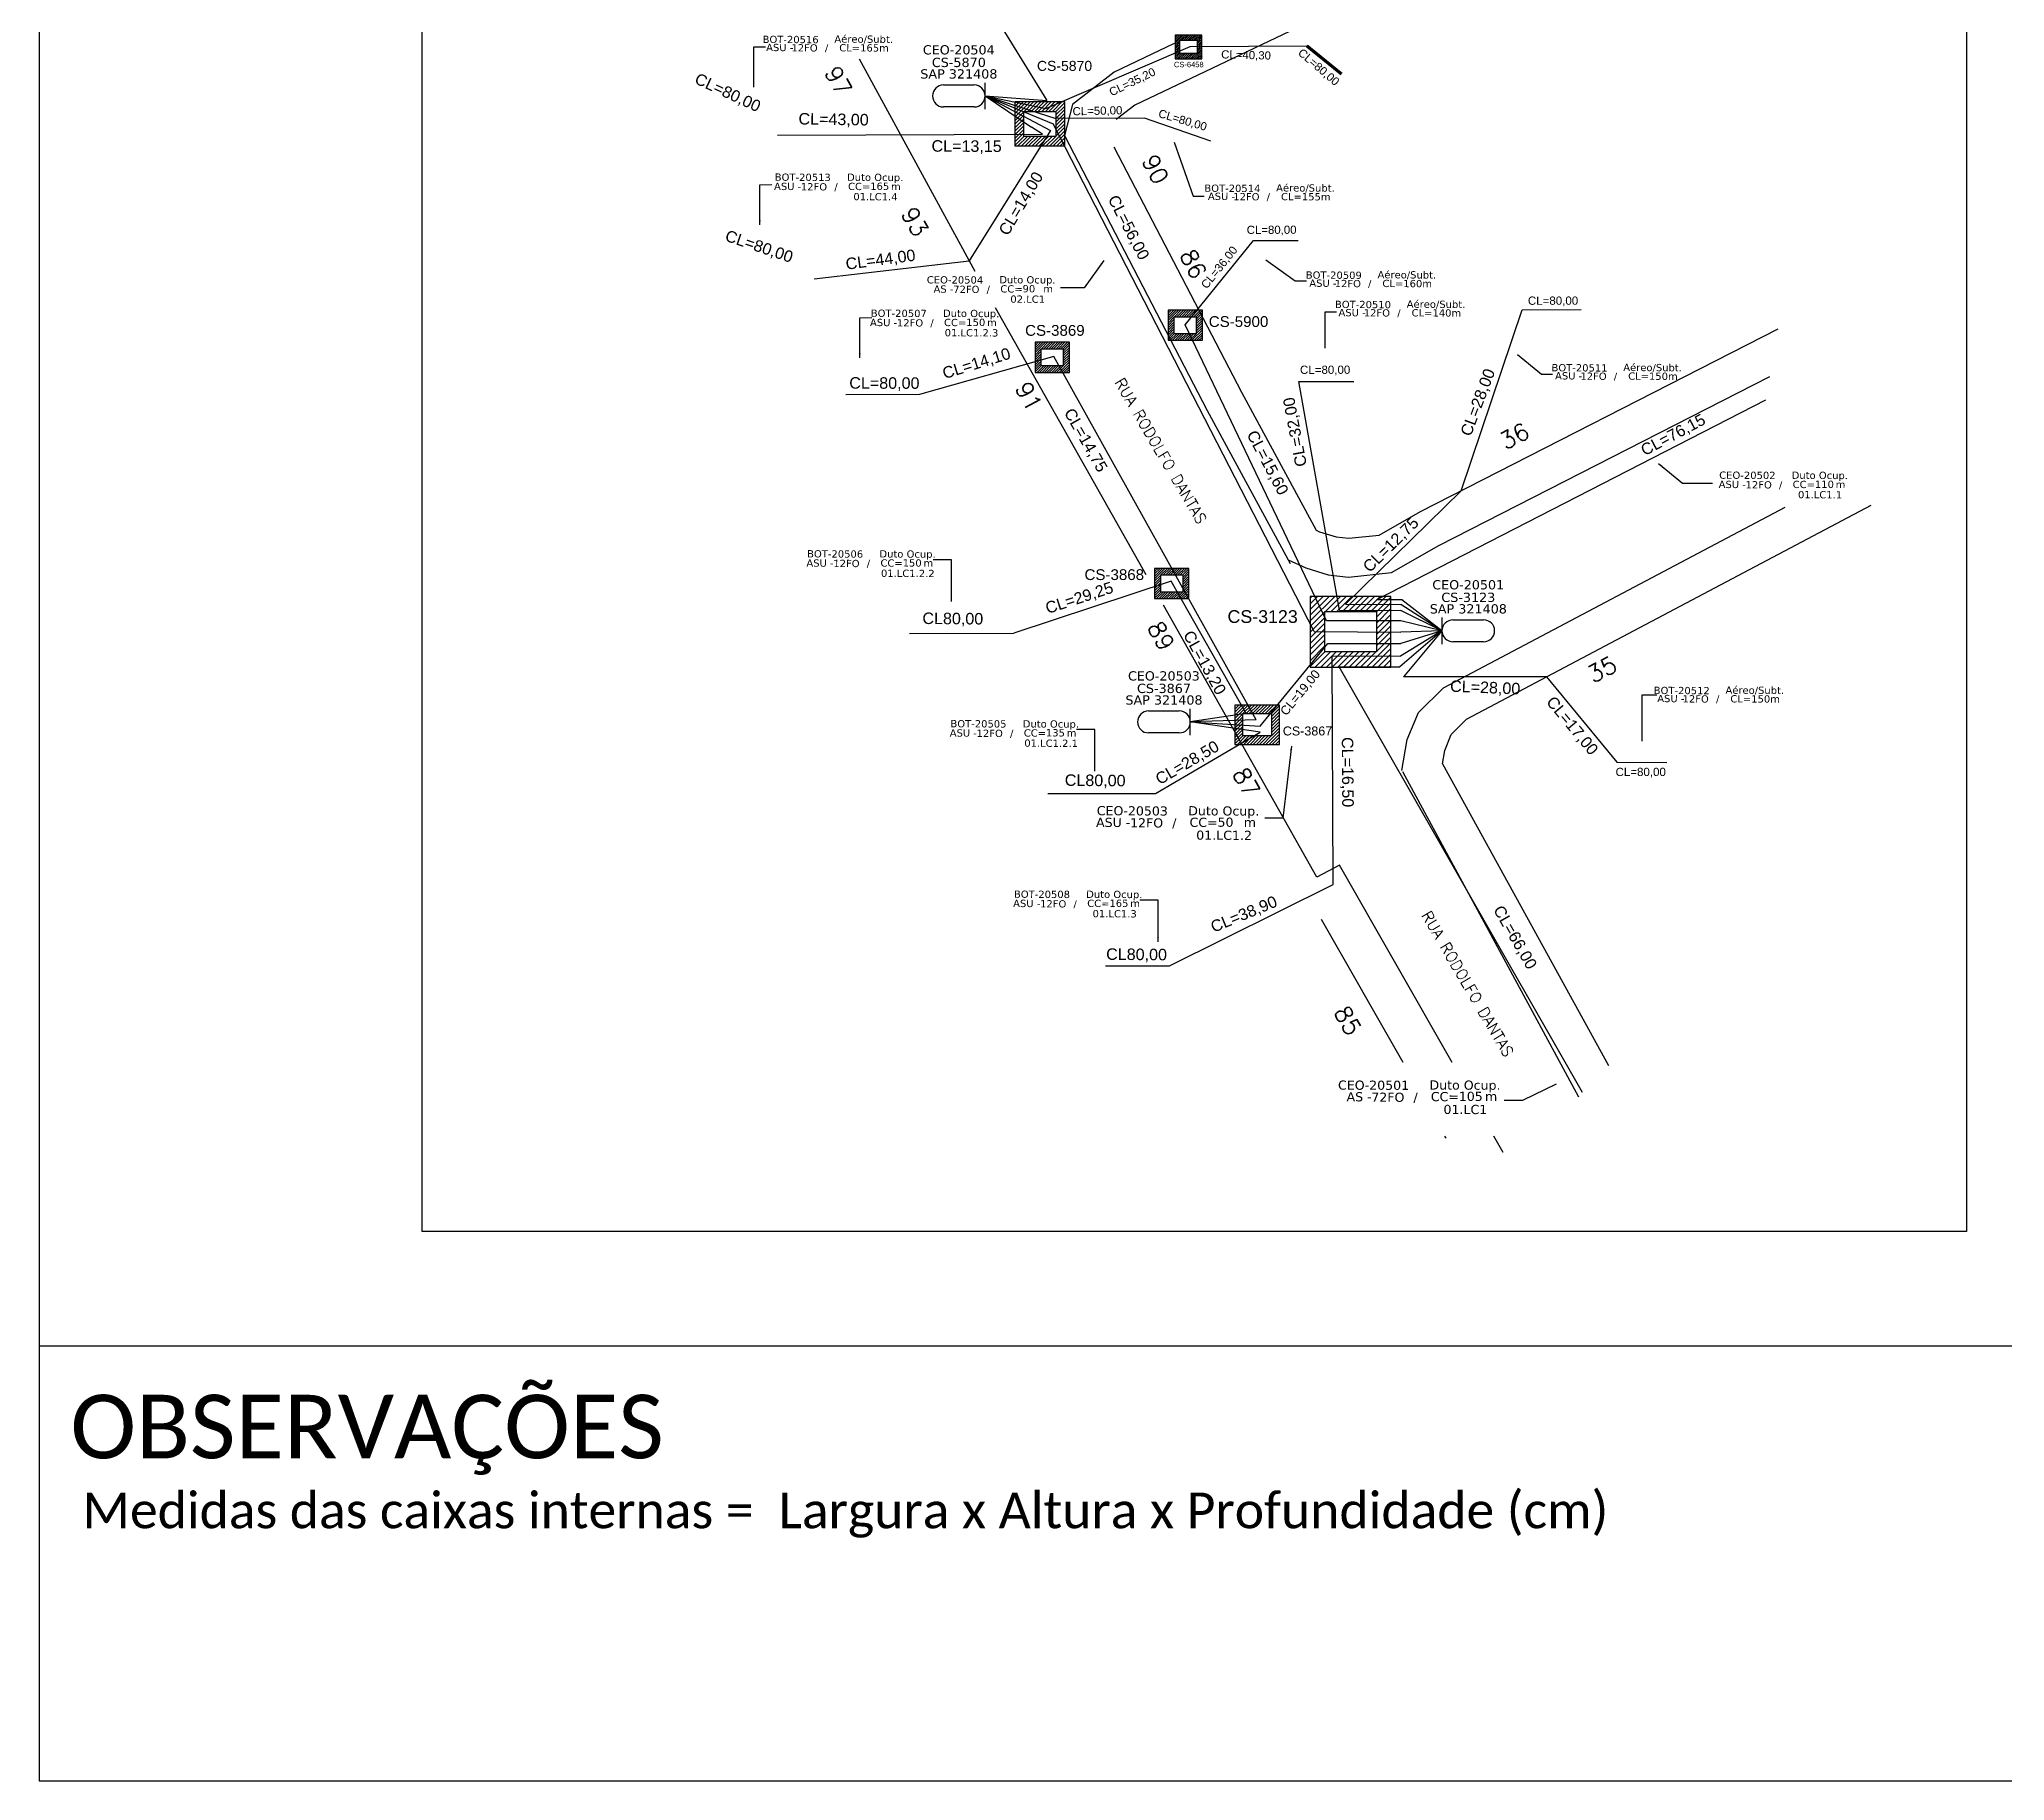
# Model space of a CAD drawing. Extents: x -89 to 749, y 705 to 1299.
# Drawn here: x -89.3 to 131, y 705 to 900.3 of the extents above; entities that cross this region are included whole.
import ezdxf
from ezdxf.enums import TextEntityAlignment as Align

# ---------------------------------------------------------------- set-up
doc = ezdxf.new("R2010")
doc.units = 0
for name, color, linetype in [('10.1-Caixas Subterrâneas', 5, 'Continuous'), ('20.4-CEOS', 1, 'Continuous'), ('20.5-CEO', 1, 'Continuous'), ('CAP a instalar', 1, 'Continuous'), ('label_cabos', 7, 'Continuous'), ('Legenda', 1, 'Continuous'), ('METRAGEM', 92, 'Continuous'), ('ml', 1, 'Continuous'), ('MUB', 252, 'Continuous')]:
    doc.layers.add(name, color=color, linetype=linetype)
doc.layers.add('EXTRA', color=50, linetype='Continuous', plot=False)
doc.styles.add('ARIAL', font='arial.ttf')
doc.styles.add('ROMANS', font='romans')
doc.styles.add('siredit', font='verdana.ttf')
doc.styles.get("Standard").update_dxf_attribs({"font": 'arial.ttf'})
doc.styles.add('WMF-Calibri0', font='calibri.ttf')
doc.linetypes.add('FENCELINE1', pattern='A,0.25,-0.1,[133,ltypeshp.shx,S=0.1,R=0,X=-0.1,Y=0],-0.1,1', length=1.45)
doc.dimstyles.get("Standard").update_dxf_attribs({"dimtxt": 0.18, "dimasz": 0.18, "dimexe": 0.18, "dimexo": 0.0625, "dimgap": 0.09, "dimtad": 0, "dimtih": 1, "dimtoh": 1, "dimdec": 4, "dimzin": 0, "dimdsep": 46, "dimtxsty": 'Standard', "dimcen": 0.09, "dimadec": 0, "dimazin": 0, "dimtfac": 1, "dimtdec": 4, "dimtofl": 0, "dimtmove": 0, "dimatfit": 3, "dimfxl": 1, "dimtolj": 1, "dimtzin": 0, "dimarcsym": 0})

# ---------------------------------------------------------------- blocks, each defined once
blk = doc.blocks.new('*X58')
at = {"color": 0, "linetype": 'Continuous'}
for p, q in [((-1.25, 0.34099), (-0.49099, 1.1)), ((-1.25, 0.517767), (-0.667767, 1.1)), ((-1.25, 0.694544), (-0.844544, 1.1)), ((-1.25, 0.87132), (-1.02132, 1.1)), ((-1.25, 1.048097), (-1.198097, 1.1)), ((-1.25, 0.164214), (-0.8035, 0.610714)), ((-0.789214, 0.625), (-0.314214, 1.1)), ((-0.612437, 0.625), (-0.137437, 1.1)), ((-0.43566, 0.625), (0.03934, 1.1)), ((-0.258883, 0.625), (0.216117, 1.1)), ((-0.082107, 0.625), (0.392893, 1.1)), ((0.09467, 0.625), (0.56967, 1.1)), ((0.271447, 0.625), (0.746447, 1.1)), ((0.448223, 0.625), (0.923223, 1.1)), ((0.625, 0.625), (1.1, 1.1)), ((0.801777, 0.625), (1.25, 1.073223)), ((0.8035, 0.449947), (1.25, 0.896447)), ((0.8035, 0.27317), (1.25, 0.71967)), ((-1.25, -0.012563), (-0.8035, 0.433937)), ((-1.25, -0.18934), (-0.8035, 0.25716)), ((-1.25, -0.366117), (-0.8035, 0.080383)), ((0.8035, 0.096393), (1.25, 0.542893)), ((0.8035, -0.080383), (1.25, 0.366117)), ((0.8035, -0.25716), (1.25, 0.18934)), ((0.8035, -0.433937), (1.25, 0.012563)), ((-1.25, -0.542893), (-0.8035, -0.096393)), ((-1.25, -0.71967), (-0.8035, -0.27317)), ((-1.25, -0.896447), (-0.8035, -0.449947)), ((0.49099, -1.1), (1.25, -0.34099)), ((0.667767, -1.1), (1.25, -0.517767)), ((0.8035, -0.610714), (1.25, -0.164214)), ((-1.25, -1.073223), (-0.801777, -0.625)), ((-1.1, -1.1), (-0.625, -0.625)), ((-0.923223, -1.1), (-0.448223, -0.625)), ((-0.746447, -1.1), (-0.271447, -0.625)), ((-0.56967, -1.1), (-0.09467, -0.625)), ((-0.392893, -1.1), (0.082107, -0.625)), ((-0.216117, -1.1), (0.258883, -0.625)), ((-0.03934, -1.1), (0.43566, -0.625)), ((0.137437, -1.1), (0.612437, -0.625)), ((0.314214, -1.1), (0.789214, -0.625)), ((0.844544, -1.1), (1.25, -0.694544)), ((1.02132, -1.1), (1.25, -0.87132)), ((1.198097, -1.1), (1.25, -1.048097))]:
    blk.add_line(p, q, dxfattribs=at)
blk = doc.blocks.new('MANHOLE_MQ')
at = {"color": 0, "linetype": 'Continuous'}
for p, q in [((0.00000623, 0.00000569), (-0.00000627, 0.00000569)), ((-0.00000627, 0.00000569), (-0.00000627, -0.00000531)), ((-0.00000404, 0.00000331), (0.00000399, 0.00000331)), ((-0.00000404, -0.00000294), (-0.00000404, 0.00000331)), ((0.00000399, 0.00000331), (0.00000399, -0.00000294)), ((0.00000623, -0.00000531), (0.00000623, 0.00000569)), ((0.00000399, -0.00000294), (-0.00000404, -0.00000294)), ((0.00000399, -0.00000294), (0.00000399, -0.00000294)), ((-0.00000627, -0.00000531), (0.00000623, -0.00000531))]:
    blk.add_line(p, q, dxfattribs=at)
at = {"color": 0, "linetype": 'Continuous', "xscale": 5e-06, "yscale": 5e-06, "zscale": 1e-05}
blk.add_blockref('*X58', (-0.00000002, 0.00000019), dxfattribs=at)
blk = doc.blocks.new('LEGENDA DOS CABOS')
at = {"layer": 'EXTRA', "color": 0, "style": 'siredit'}
for tag, p in [('ID', (4.6, 0.97)), ('XX', (9.03, 0.97))]:
    blk.add_attdef(tag, text='', height=0.48, rotation=359.69, dxfattribs=at).set_placement(p, align=Align.MIDDLE_CENTER)
at = {"layer": 'Legenda', "color": 0, "style": 'siredit'}
for tag, p in [('TIPO_CABO', (1.31, 0)), ('CABO', (4.69, -0.05)), ('/', (6.81, -0.05)), ('METROS', (10.03, -0.05))]:
    blk.add_attdef(tag, text='', height=0.8, rotation=359.69, dxfattribs=at).set_placement(p, align=Align.MIDDLE_CENTER)
blk = doc.blocks.new('Inst CB DT OCUP CFOA-SM-ASU-120-S-12')
at = {"layer": 'label_cabos', "color": 0, "style": 'siredit'}
for tag, flags, p in [('ID_ATIVIDADE', 3, (1.31, 2.67)), ('FATOR', 1, (11.56, 2.55))]:
    blk.add_attdef(tag, text='', height=1, rotation=359.69, dxfattribs=dict(at, flags=flags)).set_placement(p, align=Align.MIDDLE_CENTER)
for tag, p in [('TIPO_CABO', (1.26, 0)), ('DESTINO_CABO', (3.13, 1.26)), ('CABO', (4.69, -0.05)), ('/', (7.71, -0.05)), ('LANCE', (10.91, 0)), ('TIPO_CABO', (13.11, 1.24)), ('UND', (15.96, 0)), ('FID', (13.15, -1.41))]:
    blk.add_attdef(tag, text='', height=1, rotation=359.69, dxfattribs=at).set_placement(p, align=Align.MIDDLE_CENTER)
blk.add_attdef('QTDE', (12.43, -0.47), '', height=1, rotation=359.69, dxfattribs=at)
blk = doc.blocks.new('Inst CB DT OCUP CFOA-SM-AS-80-TS-72')
at = {"layer": 'label_cabos', "color": 0, "style": 'siredit'}
for tag, flags, p in [('ID_ATIVIDADE', 3, (1.31, 2.67)), ('FATOR', 1, (11.56, 2.55))]:
    blk.add_attdef(tag, text='', height=1, rotation=359.69, dxfattribs=dict(at, flags=flags)).set_placement(p, align=Align.MIDDLE_CENTER)
for tag, p in [('TIPO_CABO', (1.76, 0)), ('DESTINO_CABO', (3.13, 1.26)), ('CABO', (4.69, -0.05)), ('/', (7.71, -0.05)), ('LANCE', (10.91, 0)), ('TIPO_CABO', (13.11, 1.24)), ('UND', (15.96, 0)), ('FID', (13.15, -1.41))]:
    blk.add_attdef(tag, text='', height=1, rotation=359.69, dxfattribs=at).set_placement(p, align=Align.MIDDLE_CENTER)
blk.add_attdef('QTDE', (12.43, -0.47), '', height=1, rotation=359.69, dxfattribs=at)

msp = doc.modelspace()

# ---------------------------------------------------------------- linework, layer by layer
msp.add_lwpolyline([(-89.32, 705.02), (749.25, 705.02), (749.25, 1299.02), (-89.32, 1299.02), (-89.32, 705.02)])
at = {"color": 7}
msp.add_lwpolyline([(-46.39, 972.95), (126.75, 972.95), (126.75, 766.61), (-46.39, 766.61)], close=True, dxfattribs=at)
msp.add_lwpolyline([(-89.24, 753.78), (237.71, 753.78)], dxfattribs=at)
at = {"layer": '20.5-CEO', "color": 7}
for p, q in [((12.06, 895.19), (15.5, 895.19)), ((15.5, 892.73), (12.06, 892.73)), ((69.18, 835.2), (72.62, 835.2)), ((72.62, 832.75), (69.18, 832.75)), ((35.05, 824.99), (38.5, 824.99)), ((38.5, 822.53), (35.05, 822.53))]:
    msp.add_line(p, q, dxfattribs=at)
for points in [[(16.73, 892.48), (16.73, 895.44)], [(67.95, 835.46), (67.95, 832.49)], [(39.73, 822.27), (39.73, 825.24)]]:
    msp.add_lwpolyline(points, dxfattribs=at)
for centre, start, end in [((12.06, 893.96), 90, 270), ((15.5, 893.96), 270, 90), ((69.18, 833.98), 90, 270), ((72.62, 833.98), 270, 90), ((35.05, 823.76), 90, 270), ((38.5, 823.76), 270, 90)]:
    msp.add_arc(centre, 1.23, start, end, dxfattribs=at)
at = {"layer": 'CAP a instalar', "color": 7, "linetype": 'FENCELINE1', "ltscale": 5}
for points in [[(8.2, 918.53), (23.64, 893.46)], [(16.73, 893.96), (24.35, 890.84)], [(16.73, 893.96), (24.06, 890.09)], [(16.73, 893.96), (23.64, 893.46)], [(53.63, 833.89), (24.35, 890.84)], [(24.06, 890.09), (14.93, 875.46)], [(-2.45, 873.43), (14.93, 875.46)], [(24.43, 864.74), (9.36, 860.46)], [(47.13, 824), (24.43, 864.74)], [(9.36, 860.46), (1.12, 860.43)], [(60.66, 837.49), (104.26, 859.87)], [(45.99, 824.71), (37.59, 839.53), (19.93, 833.7)], [(60.66, 837.49), (63.51, 837.49)], [(67.95, 833.98), (63.45, 837.46)], [(8.24, 833.68), (19.93, 833.7), (19.93, 833.7)], [(53.63, 833.89), (63.34, 833.82)], [(67.95, 833.98), (63.23, 829.92)], [(67.95, 833.98), (63.29, 831.15)], [(67.95, 833.98), (63.34, 833.82)], [(67.95, 833.98), (63.34, 832.56)], [(37.41, 796.41), (55.74, 805.51), (55.65, 831.18)], [(39.73, 823.76), (47.58, 823.29), (55.14, 832.54)], [(55.14, 832.54), (63.34, 832.56)], [(55.65, 831.18), (63.29, 831.15)], [(83.72, 782.19), (56.43, 829.92)], [(56.43, 829.92), (63.23, 829.92)], [(63.23, 829.92), (63.23, 829.92)], [(45.99, 824.71), (39.73, 823.76)], [(35.83, 815.73), (47.58, 822.6)], [(47.13, 824), (39.73, 823.76)], [(47.58, 822.6), (39.73, 823.76)], [(23.76, 815.73), (35.83, 815.73)], [(30.21, 796.4), (37.41, 796.41)]]:
    msp.add_lwpolyline(points, dxfattribs=at)
at = {"layer": 'CAP a instalar', "color": 251, "linetype": 'FENCELINE1', "ltscale": 5}
for points in [[(23.53, 892.56), (39.71, 899.52), (52.79, 899.58)], [(16.73, 893.96), (21.94, 890.44)], [(16.73, 893.96), (23.53, 892.56)], [(16.73, 893.96), (24.67, 891.43)], [(-6.57, 889.55), (-6.57, 889.55), (23.16, 889.66), (21.94, 890.44)], [(42.04, 888.9), (34.59, 891.48), (24.67, 891.43)], [(39.16, 868.3), (46.8, 877.73), (51.83, 877.73)], [(55, 835.08), (39.16, 868.3)], [(57.14, 836.95), (70.11, 849.69), (76.95, 869.97)], [(76.95, 869.97), (83.54, 870)], [(56.45, 836.28), (51.91, 861.93), (58.06, 861.94)], [(56.45, 836.28), (63.35, 836.26)], [(57.14, 836.95), (63.35, 836.94)], [(67.95, 833.98), (63.35, 836.94)], [(67.95, 833.98), (63.35, 836.26)], [(63.34, 835.08), (55, 835.08)], [(67.95, 833.98), (63.34, 835.08)], [(67.95, 833.98), (63.63, 828.82)], [(79.68, 828.82), (63.63, 828.82)], [(79.68, 828.82), (87.55, 819.23)], [(87.55, 819.23), (93.15, 819.22)]]:
    msp.add_lwpolyline(points, dxfattribs=at)
at = {"layer": 'CAP a instalar', "color": 251, "linetype": 'FENCELINE1', "ltscale": 5, "const_width": 0.359}
for points in [[(52.79, 899.58), (56.69, 896.41)], [(-6.57, 889.55), (-6.57, 889.55)]]:
    msp.add_lwpolyline(points, dxfattribs=at)
at = {"layer": 'CAP a instalar', "linetype": 'FENCELINE1', "ltscale": 5, "const_width": 0.428}
for points in [[(22.96, 890.79), (22.96, 890.79)], [(63.63, 828.82), (63.63, 828.82)], [(47.58, 822.6), (47.58, 822.6)], [(47.58, 822.6), (47.58, 822.6)], [(47.58, 823.29), (47.58, 823.29)], [(47.81, 822.04), (47.81, 822.04)]]:
    msp.add_lwpolyline(points, dxfattribs=at)
at = {"layer": 'MUB'}
for points in [[(87.97, 918.91), (33.5, 892.93), (31.42, 891.3)], [(37.93, 899.84), (31.21, 896.63), (26.54, 892.99), (25.62, 889.54), (41.63, 858.7), (50.91, 841.54)], [(15.61, 874.26), (2.64, 898.07)], [(31.17, 888.25), (45.46, 860.73), (53.83, 845.25)], [(34.79, 840.27), (17.9, 870.2)], [(53.83, 845.25), (54.2, 845.08), (56.07, 844.51), (57.49, 844.35), (60.92, 844.72), (65.55, 847.36), (105.65, 867.84)], [(50.7, 841.92), (52.67, 841.02), (55.2, 840.25), (57.47, 840), (62.28, 840.51), (67.61, 843.55), (104.72, 862.5)], [(63.46, 818.31), (64.06, 821.77), (65.32, 824.81), (68.1, 827.59), (106.41, 847.86)], [(67.99, 819.06), (68.25, 820.56), (68.99, 822.35), (70.7, 824.07), (116.08, 848.08)], [(53.93, 806.35), (36.72, 836.84)], [(63.53, 818.21), (83.26, 781.7)], [(67.99, 819.06), (86.61, 785.24)], [(69.08, 785.56), (56.47, 807.68), (53.93, 806.35)], [(63.59, 785.56), (54.44, 801.61)], [(68.41, 777.09), (68.28, 777.31)], [(74.82, 775.47), (73.77, 777.31)]]:
    msp.add_lwpolyline(points, dxfattribs=at)

# ---------------------------------------------------------------- block references
at = {"layer": '10.1-Caixas Subterrâneas', "color": 30, "rotation": 180.000000000063}
for p, xscale, yscale, zscale in [((39.53, 899.5), 241009.822016819, 241009.822016819, 241009.822016819), ((22.86, 890.9), 447933.9930964279, 447933.9930964279, 447933.9930964279), ((39.16, 868.3), 307217.0757894485, 307217.0757894485, 307217.0757894485), ((24.25, 864.71), 307217.0757894485, 307217.0757894485, 307217.0757894485), ((37.64, 839.34), 307217.0757894485, 307217.0757894485, 307217.0757894485), ((57.68, 834), 722274.1636363453, 722274.1636363453, 722274.1636363453), ((47.21, 823.52), 401929.1926723663, 401929.1926723663, 401929.1926723663)]:
    msp.add_blockref('MANHOLE_MQ', p, dxfattribs=dict(at, xscale=xscale, yscale=yscale, zscale=zscale))
at = {"layer": 'label_cabos', "color": 0, "lineweight": 0}
ref = msp.add_blockref('LEGENDA DOS CABOS', (-8.53, 898.97), dxfattribs=dict(at, xscale=0.8137220901862867, yscale=0.8137220901862867, zscale=1.027079087278381))
ref.add_attrib('ID', 'BOT-20516', dxfattribs={"color": 0, "height": 0.814, "rotation": 359.69, "style": 'siredit'}).set_placement((-5.08, 900.29), align=Align.MIDDLE_CENTER)
ref.add_attrib('CABO', '12FO', dxfattribs={"color": 0, "height": 0.814, "rotation": 359.69, "style": 'siredit'}).set_placement((-3.52, 899.35), align=Align.MIDDLE_CENTER)
ref.add_attrib('METROS', 'CL=165m', dxfattribs={"color": 0, "height": 0.814, "rotation": 359.69, "style": 'siredit'}).set_placement((3.15, 899.35), align=Align.MIDDLE_CENTER)
ref.add_attrib('XX', 'Aéreo/Subt.', dxfattribs={"color": 0, "height": 0.8137, "rotation": 359.69, "style": 'siredit'}).set_placement((3.11, 900.33), align=Align.MIDDLE_CENTER)
ref.add_attrib('/', '/', dxfattribs={"color": 0, "height": 0.814, "rotation": 359.69, "style": 'siredit'}).set_placement((-1.05, 899.35), align=Align.MIDDLE_CENTER)
ref.add_attrib('TIPO_CABO', 'ASU -', dxfattribs={"color": 0, "height": 0.814, "rotation": 359.69, "style": 'siredit'}).set_placement((-6.3, 899.39), align=Align.MIDDLE_CENTER)
ref = msp.add_blockref('Inst CB DT OCUP CFOA-SM-ASU-120-S-12', (-6.27, 883.81), dxfattribs=dict(at, xscale=0.8137220901862867, yscale=0.8137220901862867, zscale=0.8137220901862867))
ref.add_attrib('DESTINO_CABO', 'BOT-20513', dxfattribs={"color": 0, "height": 0.814, "rotation": 359.69, "style": 'siredit'}).set_placement((-3.72, 884.84), align=Align.MIDDLE_CENTER)
ref.add_attrib('CABO', '12FO', dxfattribs={"color": 0, "height": 0.814, "rotation": 359.69, "style": 'siredit'}).set_placement((-2.46, 883.77), align=Align.MIDDLE_CENTER)
ref.add_attrib('TIPO_CABO', 'Duto Ocup.', dxfattribs={"color": 0, "height": 0.814, "rotation": 359.69, "style": 'siredit'}).set_placement((4.4, 884.83), align=Align.MIDDLE_CENTER)
ref.add_attrib('/', '/', dxfattribs={"color": 0, "height": 0.814, "rotation": 359.69, "style": 'siredit'}).set_placement((0.01, 883.77), align=Align.MIDDLE_CENTER)
ref.add_attrib('TIPO_CABO', 'ASU - ', dxfattribs={"color": 0, "height": 0.814, "rotation": 359.69, "style": 'siredit'}).set_placement((-5.24, 883.81), align=Align.MIDDLE_CENTER)
ref.add_attrib('FID', '01.LC1.4', dxfattribs={"color": 0, "height": 0.814, "rotation": 359.69, "style": 'siredit'}).set_placement((4.43, 882.66), align=Align.MIDDLE_CENTER)
ref.add_attrib('LANCE', 'CC=', dxfattribs={"color": 0, "height": 0.814, "rotation": 359.69, "style": 'siredit'}).set_placement((2.61, 883.81), align=Align.MIDDLE_CENTER)
ref.add_attrib('QTDE', '165', (3.84, 883.43), dxfattribs={"color": 0, "height": 0.814, "rotation": 359.69, "style": 'siredit'})
ref.add_attrib('UND', 'm', dxfattribs={"color": 0, "height": 0.814, "rotation": 359.69, "style": 'siredit'}).set_placement((6.72, 883.81), align=Align.MIDDLE_CENTER)
ref = msp.add_blockref('LEGENDA DOS CABOS', (41, 882.28), dxfattribs=dict(at, xscale=0.8137220901862867, yscale=0.8137220901862867, zscale=1.027079087278381))
ref.add_attrib('ID', 'BOT-20514', dxfattribs={"color": 0, "height": 0.814, "rotation": 359.69, "style": 'siredit'}).set_placement((44.45, 883.6), align=Align.MIDDLE_CENTER)
ref.add_attrib('CABO', '12FO', dxfattribs={"color": 0, "height": 0.814, "rotation": 359.69, "style": 'siredit'}).set_placement((46.02, 882.66), align=Align.MIDDLE_CENTER)
ref.add_attrib('METROS', 'CL=155m', dxfattribs={"color": 0, "height": 0.814, "rotation": 359.69, "style": 'siredit'}).set_placement((52.68, 882.66), align=Align.MIDDLE_CENTER)
ref.add_attrib('XX', 'Aéreo/Subt.', dxfattribs={"color": 0, "height": 0.8137, "rotation": 359.69, "style": 'siredit'}).set_placement((52.64, 883.64), align=Align.MIDDLE_CENTER)
ref.add_attrib('/', '/', dxfattribs={"color": 0, "height": 0.814, "rotation": 359.69, "style": 'siredit'}).set_placement((48.48, 882.66), align=Align.MIDDLE_CENTER)
ref.add_attrib('TIPO_CABO', 'ASU -', dxfattribs={"color": 0, "height": 0.814, "rotation": 359.69, "style": 'siredit'}).set_placement((43.23, 882.7), align=Align.MIDDLE_CENTER)
at = {"layer": 'label_cabos'}
ref = msp.add_blockref('Inst CB DT OCUP CFOA-SM-AS-80-TS-72', (10.8, 872.3), dxfattribs=dict(at, xscale=0.8137220901862873, yscale=0.8137220901862868, zscale=2.989851016321903, rotation=0.1315642785740553))
ref.add_attrib('DESTINO_CABO', 'CEO-20504', dxfattribs={"color": 0, "height": 0.814, "rotation": 359.8216, "style": 'siredit'}).set_placement((13.35, 873.33), align=Align.MIDDLE_CENTER)
ref.add_attrib('CABO', '72FO', dxfattribs={"color": 0, "height": 0.814, "rotation": 359.8216, "style": 'siredit'}).set_placement((14.62, 872.27), align=Align.MIDDLE_CENTER)
ref.add_attrib('TIPO_CABO', 'Duto Ocup.', dxfattribs={"color": 0, "height": 0.814, "rotation": 359.8216, "style": 'siredit'}).set_placement((21.47, 873.34), align=Align.MIDDLE_CENTER)
ref.add_attrib('/', '/', dxfattribs={"color": 0, "height": 0.814, "rotation": 359.8216, "style": 'siredit'}).set_placement((17.08, 872.27), align=Align.MIDDLE_CENTER)
ref.add_attrib('TIPO_CABO', 'AS - ', dxfattribs={"color": 0, "height": 0.814, "rotation": 359.8216, "style": 'siredit'}).set_placement((12.24, 872.3), align=Align.MIDDLE_CENTER)
ref.add_attrib('FID', '02.LC1', dxfattribs={"color": 0, "height": 0.814, "rotation": 359.8216, "style": 'siredit'}).set_placement((21.5, 871.17), align=Align.MIDDLE_CENTER)
ref.add_attrib('LANCE', 'CC=', dxfattribs={"color": 0, "height": 0.814, "rotation": 359.8216, "style": 'siredit'}).set_placement((19.68, 872.32), align=Align.MIDDLE_CENTER)
ref.add_attrib('QTDE', '90', (20.92, 871.94), dxfattribs={"color": 0, "height": 0.814, "rotation": 359.8216, "style": 'siredit'})
ref.add_attrib('UND', 'm', dxfattribs={"color": 0, "height": 0.814, "rotation": 359.8216, "style": 'siredit'}).set_placement((23.79, 872.33), align=Align.MIDDLE_CENTER)
at = {"layer": 'label_cabos', "color": 0, "lineweight": 0}
ref = msp.add_blockref('LEGENDA DOS CABOS', (52.37, 872.54), dxfattribs=dict(at, xscale=0.8137220901862867, yscale=0.8137220901862867, zscale=1.027079087278381))
ref.add_attrib('ID', 'BOT-20509', dxfattribs={"color": 0, "height": 0.814, "rotation": 359.69, "style": 'siredit'}).set_placement((55.82, 873.86), align=Align.MIDDLE_CENTER)
ref.add_attrib('CABO', '12FO', dxfattribs={"color": 0, "height": 0.814, "rotation": 359.69, "style": 'siredit'}).set_placement((57.39, 872.92), align=Align.MIDDLE_CENTER)
ref.add_attrib('METROS', 'CL=160m', dxfattribs={"color": 0, "height": 0.814, "rotation": 359.69, "style": 'siredit'}).set_placement((64.05, 872.92), align=Align.MIDDLE_CENTER)
ref.add_attrib('XX', 'Aéreo/Subt.', dxfattribs={"color": 0, "height": 0.8137, "rotation": 359.69, "style": 'siredit'}).set_placement((64.01, 873.9), align=Align.MIDDLE_CENTER)
ref.add_attrib('/', '/', dxfattribs={"color": 0, "height": 0.814, "rotation": 359.69, "style": 'siredit'}).set_placement((59.85, 872.92), align=Align.MIDDLE_CENTER)
ref.add_attrib('TIPO_CABO', 'ASU -', dxfattribs={"color": 0, "height": 0.814, "rotation": 359.69, "style": 'siredit'}).set_placement((54.6, 872.96), align=Align.MIDDLE_CENTER)
ref = msp.add_blockref('LEGENDA DOS CABOS', (55.64, 869.24), dxfattribs=dict(at, xscale=0.8137220901862867, yscale=0.8137220901862867, zscale=1.027079087278381))
ref.add_attrib('ID', 'BOT-20510', dxfattribs={"color": 0, "height": 0.814, "rotation": 359.69, "style": 'siredit'}).set_placement((59.09, 870.57), align=Align.MIDDLE_CENTER)
ref.add_attrib('CABO', '12FO', dxfattribs={"color": 0, "height": 0.814, "rotation": 359.69, "style": 'siredit'}).set_placement((60.65, 869.63), align=Align.MIDDLE_CENTER)
ref.add_attrib('METROS', 'CL=140m', dxfattribs={"color": 0, "height": 0.814, "rotation": 359.69, "style": 'siredit'}).set_placement((67.32, 869.63), align=Align.MIDDLE_CENTER)
ref.add_attrib('XX', 'Aéreo/Subt.', dxfattribs={"color": 0, "height": 0.8137, "rotation": 359.69, "style": 'siredit'}).set_placement((67.28, 870.6), align=Align.MIDDLE_CENTER)
ref.add_attrib('/', '/', dxfattribs={"color": 0, "height": 0.814, "rotation": 359.69, "style": 'siredit'}).set_placement((63.12, 869.63), align=Align.MIDDLE_CENTER)
ref.add_attrib('TIPO_CABO', 'ASU -', dxfattribs={"color": 0, "height": 0.814, "rotation": 359.69, "style": 'siredit'}).set_placement((57.87, 869.66), align=Align.MIDDLE_CENTER)
ref = msp.add_blockref('Inst CB DT OCUP CFOA-SM-ASU-120-S-12', (4.5, 868.55), dxfattribs=dict(at, xscale=0.8137220901862867, yscale=0.8137220901862867, zscale=0.8137220901862867))
ref.add_attrib('DESTINO_CABO', 'BOT-20507', dxfattribs={"color": 0, "height": 0.814, "rotation": 359.69, "style": 'siredit'}).set_placement((7.05, 869.58), align=Align.MIDDLE_CENTER)
ref.add_attrib('CABO', '12FO', dxfattribs={"color": 0, "height": 0.814, "rotation": 359.69, "style": 'siredit'}).set_placement((8.31, 868.51), align=Align.MIDDLE_CENTER)
ref.add_attrib('TIPO_CABO', 'Duto Ocup.', dxfattribs={"color": 0, "height": 0.814, "rotation": 359.69, "style": 'siredit'}).set_placement((15.16, 869.57), align=Align.MIDDLE_CENTER)
ref.add_attrib('/', '/', dxfattribs={"color": 0, "height": 0.814, "rotation": 359.69, "style": 'siredit'}).set_placement((10.77, 868.51), align=Align.MIDDLE_CENTER)
ref.add_attrib('TIPO_CABO', 'ASU - ', dxfattribs={"color": 0, "height": 0.814, "rotation": 359.69, "style": 'siredit'}).set_placement((5.52, 868.55), align=Align.MIDDLE_CENTER)
ref.add_attrib('FID', '01.LC1.2.3', dxfattribs={"color": 0, "height": 0.814, "rotation": 359.69, "style": 'siredit'}).set_placement((15.2, 867.4), align=Align.MIDDLE_CENTER)
ref.add_attrib('LANCE', 'CC=', dxfattribs={"color": 0, "height": 0.814, "rotation": 359.69, "style": 'siredit'}).set_placement((13.37, 868.55), align=Align.MIDDLE_CENTER)
ref.add_attrib('QTDE', '150', (14.61, 868.17), dxfattribs={"color": 0, "height": 0.814, "rotation": 359.69, "style": 'siredit'})
ref.add_attrib('UND', 'm', dxfattribs={"color": 0, "height": 0.814, "rotation": 359.69, "style": 'siredit'}).set_placement((17.49, 868.55), align=Align.MIDDLE_CENTER)
ref = msp.add_blockref('LEGENDA DOS CABOS', (79.92, 862.14), dxfattribs=dict(at, xscale=0.8137220901862867, yscale=0.8137220901862867, zscale=1.027079087278381))
ref.add_attrib('ID', 'BOT-20511', dxfattribs={"color": 0, "height": 0.814, "rotation": 359.69, "style": 'siredit'}).set_placement((83.37, 863.47), align=Align.MIDDLE_CENTER)
ref.add_attrib('CABO', '12FO', dxfattribs={"color": 0, "height": 0.814, "rotation": 359.69, "style": 'siredit'}).set_placement((84.94, 862.53), align=Align.MIDDLE_CENTER)
ref.add_attrib('METROS', 'CL=150m', dxfattribs={"color": 0, "height": 0.814, "rotation": 359.69, "style": 'siredit'}).set_placement((91.6, 862.53), align=Align.MIDDLE_CENTER)
ref.add_attrib('XX', 'Aéreo/Subt.', dxfattribs={"color": 0, "height": 0.8137, "rotation": 359.69, "style": 'siredit'}).set_placement((91.56, 863.5), align=Align.MIDDLE_CENTER)
ref.add_attrib('/', '/', dxfattribs={"color": 0, "height": 0.814, "rotation": 359.69, "style": 'siredit'}).set_placement((87.4, 862.53), align=Align.MIDDLE_CENTER)
ref.add_attrib('TIPO_CABO', 'ASU -', dxfattribs={"color": 0, "height": 0.814, "rotation": 359.69, "style": 'siredit'}).set_placement((82.15, 862.57), align=Align.MIDDLE_CENTER)
ref = msp.add_blockref('Inst CB DT OCUP CFOA-SM-ASU-120-S-12', (99.64, 850.39), dxfattribs=dict(at, xscale=0.8137220901862867, yscale=0.8137220901862867, zscale=1.05305997014143))
ref.add_attrib('DESTINO_CABO', 'CEO-20502', dxfattribs={"color": 0, "height": 0.814, "rotation": 359.69, "style": 'siredit'}).set_placement((102.19, 851.42), align=Align.MIDDLE_CENTER)
ref.add_attrib('CABO', '12FO', dxfattribs={"color": 0, "height": 0.814, "rotation": 359.69, "style": 'siredit'}).set_placement((103.46, 850.35), align=Align.MIDDLE_CENTER)
ref.add_attrib('TIPO_CABO', 'Duto Ocup.', dxfattribs={"color": 0, "height": 0.814, "rotation": 359.69, "style": 'siredit'}).set_placement((110.31, 851.41), align=Align.MIDDLE_CENTER)
ref.add_attrib('/', '/', dxfattribs={"color": 0, "height": 0.814, "rotation": 359.69, "style": 'siredit'}).set_placement((105.92, 850.35), align=Align.MIDDLE_CENTER)
ref.add_attrib('TIPO_CABO', 'ASU - ', dxfattribs={"color": 0, "height": 0.814, "rotation": 359.69, "style": 'siredit'}).set_placement((100.67, 850.39), align=Align.MIDDLE_CENTER)
ref.add_attrib('FID', '01.LC1.1', dxfattribs={"color": 0, "height": 0.814, "rotation": 359.69, "style": 'siredit'}).set_placement((110.34, 849.24), align=Align.MIDDLE_CENTER)
ref.add_attrib('LANCE', 'CC=', dxfattribs={"color": 0, "height": 0.814, "rotation": 359.69, "style": 'siredit'}).set_placement((108.52, 850.39), align=Align.MIDDLE_CENTER)
ref.add_attrib('QTDE', '110', (109.76, 850.01), dxfattribs={"color": 0, "height": 0.814, "rotation": 359.69, "style": 'siredit'})
ref.add_attrib('UND', 'm', dxfattribs={"color": 0, "height": 0.814, "rotation": 359.69, "style": 'siredit'}).set_placement((112.63, 850.39), align=Align.MIDDLE_CENTER)
ref = msp.add_blockref('Inst CB DT OCUP CFOA-SM-ASU-120-S-12', (-2.63, 841.57), dxfattribs=dict(at, xscale=0.8137220901862867, yscale=0.8137220901862867, zscale=0.8137220901862867))
ref.add_attrib('DESTINO_CABO', 'BOT-20506', dxfattribs={"color": 0, "height": 0.814, "rotation": 359.69, "style": 'siredit'}).set_placement((-0.09, 842.6), align=Align.MIDDLE_CENTER)
ref.add_attrib('CABO', '12FO', dxfattribs={"color": 0, "height": 0.814, "rotation": 359.69, "style": 'siredit'}).set_placement((1.18, 841.53), align=Align.MIDDLE_CENTER)
ref.add_attrib('TIPO_CABO', 'Duto Ocup.', dxfattribs={"color": 0, "height": 0.814, "rotation": 359.69, "style": 'siredit'}).set_placement((8.03, 842.59), align=Align.MIDDLE_CENTER)
ref.add_attrib('/', '/', dxfattribs={"color": 0, "height": 0.814, "rotation": 359.69, "style": 'siredit'}).set_placement((3.64, 841.53), align=Align.MIDDLE_CENTER)
ref.add_attrib('TIPO_CABO', 'ASU - ', dxfattribs={"color": 0, "height": 0.814, "rotation": 359.69, "style": 'siredit'}).set_placement((-1.61, 841.57), align=Align.MIDDLE_CENTER)
ref.add_attrib('FID', '01.LC1.2.2', dxfattribs={"color": 0, "height": 0.814, "rotation": 359.69, "style": 'siredit'}).set_placement((8.06, 840.42), align=Align.MIDDLE_CENTER)
ref.add_attrib('LANCE', 'CC=', dxfattribs={"color": 0, "height": 0.814, "rotation": 359.69, "style": 'siredit'}).set_placement((6.24, 841.58), align=Align.MIDDLE_CENTER)
ref.add_attrib('QTDE', '150', (7.48, 841.19), dxfattribs={"color": 0, "height": 0.814, "rotation": 359.69, "style": 'siredit'})
ref.add_attrib('UND', 'm', dxfattribs={"color": 0, "height": 0.814, "rotation": 359.69, "style": 'siredit'}).set_placement((10.36, 841.58), align=Align.MIDDLE_CENTER)
ref = msp.add_blockref('LEGENDA DOS CABOS', (91.38, 825.95), dxfattribs=dict(at, xscale=0.8137220901862867, yscale=0.8137220901862867, zscale=1.027079087278381))
ref.add_attrib('ID', 'BOT-20512', dxfattribs={"color": 0, "height": 0.814, "rotation": 359.69, "style": 'siredit'}).set_placement((94.83, 827.28), align=Align.MIDDLE_CENTER)
ref.add_attrib('CABO', '12FO', dxfattribs={"color": 0, "height": 0.814, "rotation": 359.69, "style": 'siredit'}).set_placement((96.39, 826.34), align=Align.MIDDLE_CENTER)
ref.add_attrib('METROS', 'CL=150m', dxfattribs={"color": 0, "height": 0.814, "rotation": 359.69, "style": 'siredit'}).set_placement((103.06, 826.34), align=Align.MIDDLE_CENTER)
ref.add_attrib('XX', 'Aéreo/Subt.', dxfattribs={"color": 0, "height": 0.8137, "rotation": 359.69, "style": 'siredit'}).set_placement((103.02, 827.31), align=Align.MIDDLE_CENTER)
ref.add_attrib('/', '/', dxfattribs={"color": 0, "height": 0.814, "rotation": 359.69, "style": 'siredit'}).set_placement((98.86, 826.34), align=Align.MIDDLE_CENTER)
ref.add_attrib('TIPO_CABO', 'ASU -', dxfattribs={"color": 0, "height": 0.814, "rotation": 359.69, "style": 'siredit'}).set_placement((93.61, 826.38), align=Align.MIDDLE_CENTER)
ref = msp.add_blockref('Inst CB DT OCUP CFOA-SM-ASU-120-S-12', (13.43, 822.52), dxfattribs=dict(at, xscale=0.8137220901862867, yscale=0.8137220901862867, zscale=0.8137220901862867))
ref.add_attrib('DESTINO_CABO', 'BOT-20505', dxfattribs={"color": 0, "height": 0.814, "rotation": 359.69, "style": 'siredit'}).set_placement((15.98, 823.55), align=Align.MIDDLE_CENTER)
ref.add_attrib('CABO', '12FO', dxfattribs={"color": 0, "height": 0.814, "rotation": 359.69, "style": 'siredit'}).set_placement((17.24, 822.48), align=Align.MIDDLE_CENTER)
ref.add_attrib('TIPO_CABO', 'Duto Ocup.', dxfattribs={"color": 0, "height": 0.814, "rotation": 359.69, "style": 'siredit'}).set_placement((24.1, 823.53), align=Align.MIDDLE_CENTER)
ref.add_attrib('/', '/', dxfattribs={"color": 0, "height": 0.814, "rotation": 359.69, "style": 'siredit'}).set_placement((19.71, 822.48), align=Align.MIDDLE_CENTER)
ref.add_attrib('TIPO_CABO', 'ASU - ', dxfattribs={"color": 0, "height": 0.814, "rotation": 359.69, "style": 'siredit'}).set_placement((14.46, 822.52), align=Align.MIDDLE_CENTER)
ref.add_attrib('FID', '01.LC1.2.1', dxfattribs={"color": 0, "height": 0.814, "rotation": 359.69, "style": 'siredit'}).set_placement((24.13, 821.37), align=Align.MIDDLE_CENTER)
ref.add_attrib('LANCE', 'CC=', dxfattribs={"color": 0, "height": 0.814, "rotation": 359.69, "style": 'siredit'}).set_placement((22.31, 822.52), align=Align.MIDDLE_CENTER)
ref.add_attrib('QTDE', '135', (23.54, 822.14), dxfattribs={"color": 0, "height": 0.814, "rotation": 359.69, "style": 'siredit'})
ref.add_attrib('UND', 'm', dxfattribs={"color": 0, "height": 0.814, "rotation": 359.69, "style": 'siredit'}).set_placement((26.42, 822.52), align=Align.MIDDLE_CENTER)
ref = msp.add_blockref('Inst CB DT OCUP CFOA-SM-ASU-120-S-12', (30.01, 812.5), dxfattribs=dict(at, xscale=1.027084450508534, yscale=1.027084450508534, zscale=2.989851016321903))
ref.add_attrib('DESTINO_CABO', 'CEO-20503', dxfattribs={"color": 0, "height": 1.027, "rotation": 359.69, "style": 'siredit'}).set_placement((33.23, 813.79), align=Align.MIDDLE_CENTER)
ref.add_attrib('CABO', '12FO', dxfattribs={"color": 0, "height": 1.027, "rotation": 359.69, "style": 'siredit'}).set_placement((34.83, 812.44), align=Align.MIDDLE_CENTER)
ref.add_attrib('TIPO_CABO', 'Duto Ocup.', dxfattribs={"color": 0, "height": 1.027, "rotation": 359.69, "style": 'siredit'}).set_placement((43.48, 813.78), align=Align.MIDDLE_CENTER)
ref.add_attrib('/', '/', dxfattribs={"color": 0, "height": 1.03, "rotation": 359.69, "style": 'siredit'}).set_placement((37.94, 812.44), align=Align.MIDDLE_CENTER)
ref.add_attrib('TIPO_CABO', 'ASU - ', dxfattribs={"color": 0, "height": 1.027, "rotation": 359.69, "style": 'siredit'}).set_placement((31.31, 812.49), align=Align.MIDDLE_CENTER)
ref.add_attrib('FID', '01.LC1.2', dxfattribs={"color": 0, "height": 1.027, "rotation": 359.69, "style": 'siredit'}).set_placement((43.52, 811.05), align=Align.MIDDLE_CENTER)
ref.add_attrib('LANCE', 'CC=', dxfattribs={"color": 0, "height": 1.027, "rotation": 359.69, "style": 'siredit'}).set_placement((41.22, 812.5), align=Align.MIDDLE_CENTER)
ref.add_attrib('QTDE', '50', (42.78, 812.01), dxfattribs={"color": 0, "height": 1.027, "rotation": 359.69, "style": 'siredit'})
ref.add_attrib('UND', 'm', dxfattribs={"color": 0, "height": 1.03, "rotation": 359.69, "style": 'siredit'}).set_placement((46.41, 812.5), align=Align.MIDDLE_CENTER)
ref = msp.add_blockref('Inst CB DT OCUP CFOA-SM-ASU-120-S-12', (20.55, 803.41), dxfattribs=dict(at, xscale=0.8137220901862867, yscale=0.8137220901862867, zscale=0.8137220901862867))
ref.add_attrib('DESTINO_CABO', 'BOT-20508', dxfattribs={"color": 0, "height": 0.814, "rotation": 359.69, "style": 'siredit'}).set_placement((23.1, 804.43), align=Align.MIDDLE_CENTER)
ref.add_attrib('CABO', '12FO', dxfattribs={"color": 0, "height": 0.814, "rotation": 359.69, "style": 'siredit'}).set_placement((24.36, 803.36), align=Align.MIDDLE_CENTER)
ref.add_attrib('TIPO_CABO', 'Duto Ocup.', dxfattribs={"color": 0, "height": 0.814, "rotation": 359.69, "style": 'siredit'}).set_placement((31.21, 804.42), align=Align.MIDDLE_CENTER)
ref.add_attrib('/', '/', dxfattribs={"color": 0, "height": 0.814, "rotation": 359.69, "style": 'siredit'}).set_placement((26.82, 803.36), align=Align.MIDDLE_CENTER)
ref.add_attrib('TIPO_CABO', 'ASU - ', dxfattribs={"color": 0, "height": 0.814, "rotation": 359.69, "style": 'siredit'}).set_placement((21.57, 803.4), align=Align.MIDDLE_CENTER)
ref.add_attrib('FID', '01.LC1.3', dxfattribs={"color": 0, "height": 0.814, "rotation": 359.69, "style": 'siredit'}).set_placement((31.25, 802.25), align=Align.MIDDLE_CENTER)
ref.add_attrib('LANCE', 'CC=', dxfattribs={"color": 0, "height": 0.814, "rotation": 359.69, "style": 'siredit'}).set_placement((29.42, 803.41), align=Align.MIDDLE_CENTER)
ref.add_attrib('QTDE', '165', (30.66, 803.02), dxfattribs={"color": 0, "height": 0.814, "rotation": 359.69, "style": 'siredit'})
ref.add_attrib('UND', 'm', dxfattribs={"color": 0, "height": 0.814, "rotation": 359.69, "style": 'siredit'}).set_placement((33.54, 803.41), align=Align.MIDDLE_CENTER)
at = {"layer": 'label_cabos'}
ref = msp.add_blockref('Inst CB DT OCUP CFOA-SM-AS-80-TS-72', (57.07, 781.72), dxfattribs=dict(at, xscale=1.027084450508534, yscale=1.027084450508534, zscale=2.989851016321903, rotation=0.1315642785740554))
ref.add_attrib('DESTINO_CABO', 'CEO-20501', dxfattribs={"color": 0, "height": 1.027, "rotation": 359.8216, "style": 'siredit'}).set_placement((60.28, 783.02), align=Align.MIDDLE_CENTER)
ref.add_attrib('CABO', '72FO', dxfattribs={"color": 0, "height": 1.027, "rotation": 359.8216, "style": 'siredit'}).set_placement((61.88, 781.67), align=Align.MIDDLE_CENTER)
ref.add_attrib('TIPO_CABO', 'Duto Ocup.', dxfattribs={"color": 0, "height": 1.027, "rotation": 359.8216, "style": 'siredit'}).set_placement((70.53, 783.03), align=Align.MIDDLE_CENTER)
ref.add_attrib('/', '/', dxfattribs={"color": 0, "height": 1.03, "rotation": 359.8216, "style": 'siredit'}).set_placement((64.99, 781.68), align=Align.MIDDLE_CENTER)
ref.add_attrib('TIPO_CABO', 'AS - ', dxfattribs={"color": 0, "height": 1.027, "rotation": 359.8216, "style": 'siredit'}).set_placement((58.88, 781.72), align=Align.MIDDLE_CENTER)
ref.add_attrib('FID', '01.LC1', dxfattribs={"color": 0, "height": 1.027, "rotation": 359.8216, "style": 'siredit'}).set_placement((70.57, 780.3), align=Align.MIDDLE_CENTER)
ref.add_attrib('LANCE', 'CC=', dxfattribs={"color": 0, "height": 1.027, "rotation": 359.8216, "style": 'siredit'}).set_placement((68.27, 781.74), align=Align.MIDDLE_CENTER)
ref.add_attrib('QTDE', '105', (69.83, 781.26), dxfattribs={"color": 0, "height": 1.027, "rotation": 359.8216, "style": 'siredit'})
ref.add_attrib('UND', 'm', dxfattribs={"color": 0, "height": 1.03, "rotation": 359.8216, "style": 'siredit'}).set_placement((73.46, 781.76), align=Align.MIDDLE_CENTER)

# ---------------------------------------------------------------- texts
at = {"color": 7, "style": 'WMF-Calibri0'}
msp.add_text('OBSERVAÇÕES', height=7.1308, dxfattribs=at).set_placement((-85.83, 741.17))
at = {"color": 7, "insert": (-84.48, 737.33), "char_height": 4, "width": 658.8434, "attachment_point": 1, "style": 'WMF-Calibri0'}
msp.add_mtext('Medidas das caixas internas =  Largura x Altura x Profundidade (cm)', dxfattribs=at)
at = {"layer": '10.1-Caixas Subterrâneas', "color": 30, "style": 'ARIAL'}
for s, height, p in [('CS-5870', 1.121, (22.54, 896.77)), ('CS-6458', 0.603, (37.9, 897.18)), ('CS-3869', 1.211, (21.21, 867.06)), ('CS-5900', 1.211, (41.8, 868.05)), ('CS-3868', 1.211, (27.87, 839.67)), ('CS-3123', 1.429, (43.9, 834.86)), ('CS-3867', 1.005, (50.1, 822.24))]:
    msp.add_text(s, height=height, dxfattribs=at).set_placement(p)
at = {"layer": '20.4-CEOS', "color": 7, "style": 'siredit'}
for s, p in [('CEO-20504', (13.77, 899.65)), ('CEO-20501', (70.89, 839.66)), ('CEO-20503', (36.77, 829.44))]:
    msp.add_text(s, height=1.037, dxfattribs=at).set_placement(p, align=Align.TOP_CENTER)
at = {"layer": '20.5-CEO', "color": 7, "style": 'siredit'}
for s, p in [('SAP 321408', (13.78, 896.95)), ('CS-5870', (13.78, 898.24)), ('CS-3123', (70.9, 838.25)), ('SAP 321408', (70.9, 836.96)), ('SAP 321408', (36.78, 826.74)), ('CS-3867', (36.78, 828.04))]:
    msp.add_text(s, height=1.041, dxfattribs=at).set_placement(p, align=Align.TOP_CENTER)
at = {"layer": 'METRAGEM', "style": 'ARIAL'}
for tag, height, rotation, p in [('CL=40,30', 0.916, 358.4904, (45.97, 898.1)), ('CL=80,00', 0.916, 319.3927, (53.84, 896.85)), ('CL=35,20', 0.916, 26.0129, (33.42, 895.13)), ('CL=80,00', 1.291, 335.1168, (-12.39, 893.77)), ('CL=50,00', 0.916, 1.3461, (29.33, 891.84)), ('CL=43,00', 1.291, 359.147, (-0.27, 890.7)), ('CL=80,00', 0.916, 343.5607, (38.75, 890.82)), ('CL=13,15', 1.291, 359.7747, (14.65, 887.69)), ('CL=14,00', 1.291, 59.2712, (21.28, 881.57)), ('CL=56,00', 1.291, 297.3943, (32.26, 878.92)), ('CL=80,00', 0.916, 0.1433, (48.85, 878.49)), ('CL=80,00', 1.291, 341.3072, (-8.81, 876.49)), ('CL=36,00', 0.925, 51.3463, (43.33, 874.45)), ('CL=44,00', 1.291, 7.55, (5.08, 874.98)), ('CL=80,00', 0.925, 0.0752, (80.4, 870.54)), ('CL=14,10', 1.291, 17.2579, (15.94, 863.37)), ('CL=80,00', 1.291, 359.8279, (5.43, 861.12)), ('CL=80,00', 0.925, 0.0752, (54.85, 862.79)), ('CL=28,00', 1.291, 69.4506, (72.55, 859.38)), ('CL=32,00', 1.291, 100.609, (52.09, 856.38)), ('CL=14,75', 1.291, 299.6065, (27.47, 855.05)), ('CL=76,15', 1.291, 27.9808, (94.15, 855.4)), ('CL=15,60', 1.291, 297.8269, (47.85, 852.54)), ('CL=12,75', 1.291, 44.4849, (62.65, 843.19)), ('CL=29,25', 1.291, 18.0633, (27.48, 837.08)), ('CL80,00', 1.291, 359.4861, (13.1, 834.71)), ('CL=13,20', 1.291, 298.9731, (40.79, 830.1)), ('CL=19,00', 1.001, 50.5417, (52.42, 826.73)), ('CL=28,00', 1.291, 357.6985, (72.77, 826.99)), ('CL=17,00', 1.291, 309.7169, (82.08, 822.94)), ('CL=16,50', 1.291, 270.426, (56.74, 818.12)), ('CL=28,50', 1.291, 30.3626, (39.7, 818.65)), ('CL80,00', 1.291, 359.4861, (29.06, 816.56)), ('CL=80,00', 0.925, 0.0752, (90.23, 817.69)), ('CL=38,90', 1.291, 22.5968, (45.98, 801.62)), ('CL=66,00', 1.291, 299.7912, (75.61, 799.29)), ('CL80,00', 1.291, 359.4861, (33.7, 797.05))]:
    msp.add_attdef(tag, text='(XX/YY)', height=height, rotation=rotation, dxfattribs=at).set_placement(p, align=Align.CENTER)
at = {"layer": 'MUB', "style": 'ROMANS'}
for s, rotation, p in [('97', 299.085, (0.27, 895.65)), ('90', 297.1558, (35.82, 885.73)), ('93', 299.4759, (8.85, 879.84)), ('86', 297.1558, (40.06, 875.11)), ('91', 298.6419, (21.62, 860.25)), ('36', 28.0779, (76.07, 855.82)), ('89', 298.6419, (36.45, 833.41)), ('35', 27.065, (85.9, 829.65)), ('87', 299.6125, (46.01, 817)), ('85', 299.6125, (57.38, 790.26))]:
    msp.add_text(s, height=1.907, rotation=rotation, dxfattribs=at).set_placement(p, align=Align.MIDDLE_CENTER)
at = {"layer": 'MUB', "color": 5, "style": 'ROMANS'}
for p in [(31.19, 861.85), (65.6, 802.09)]:
    msp.add_text('RUA RODOLFO DANTAS', height=1.2351, rotation=300.361, dxfattribs=at).set_placement(p)

# ---------------------------------------------------------------- leaders
at = {"layer": 'ml', "color": 0}
for points in [[(-9.21, 894.96), (-9.22, 899.46), (-7.9, 899.48)], [(37.92, 888.77), (40.06, 882.7), (41.27, 882.7)], [(-8.52, 879.5), (-8.53, 884), (-7.2, 884.03)], [(30.03, 875.5), (27.84, 872.44), (25.16, 872.44)], [(48.21, 875.56), (51.49, 873.24), (52.75, 873.24)], [(2.69, 864.59), (2.68, 869.09), (4.01, 869.11)], [(54.84, 865.67), (54.86, 869.75), (56.11, 869.75)], [(76.4, 864.95), (79.09, 862.74), (80.34, 862.74)], [(92.22, 852.75), (94.91, 850.53), (98.27, 850.53)], [(12.95, 837.28), (12.96, 841.95), (10.9, 841.94)], [(90.38, 821.59), (90.38, 826.81), (92.04, 826.81)], [(29.02, 818.22), (29.02, 822.9), (26.97, 822.89)], [(51.06, 821.05), (50.12, 812.96), (48.07, 812.95)], [(36.13, 799.11), (36.14, 803.78), (34.09, 803.77)], [(80.76, 783.13), (76.99, 781.32), (74.91, 781.32)]]:
    msp.add_leader(points, dimstyle='Standard', override={"dimasz": 0.5, "dimgap": 0.09, "dimtad": 0}, dxfattribs=at)

doc.saveas('drawing.dxf')
